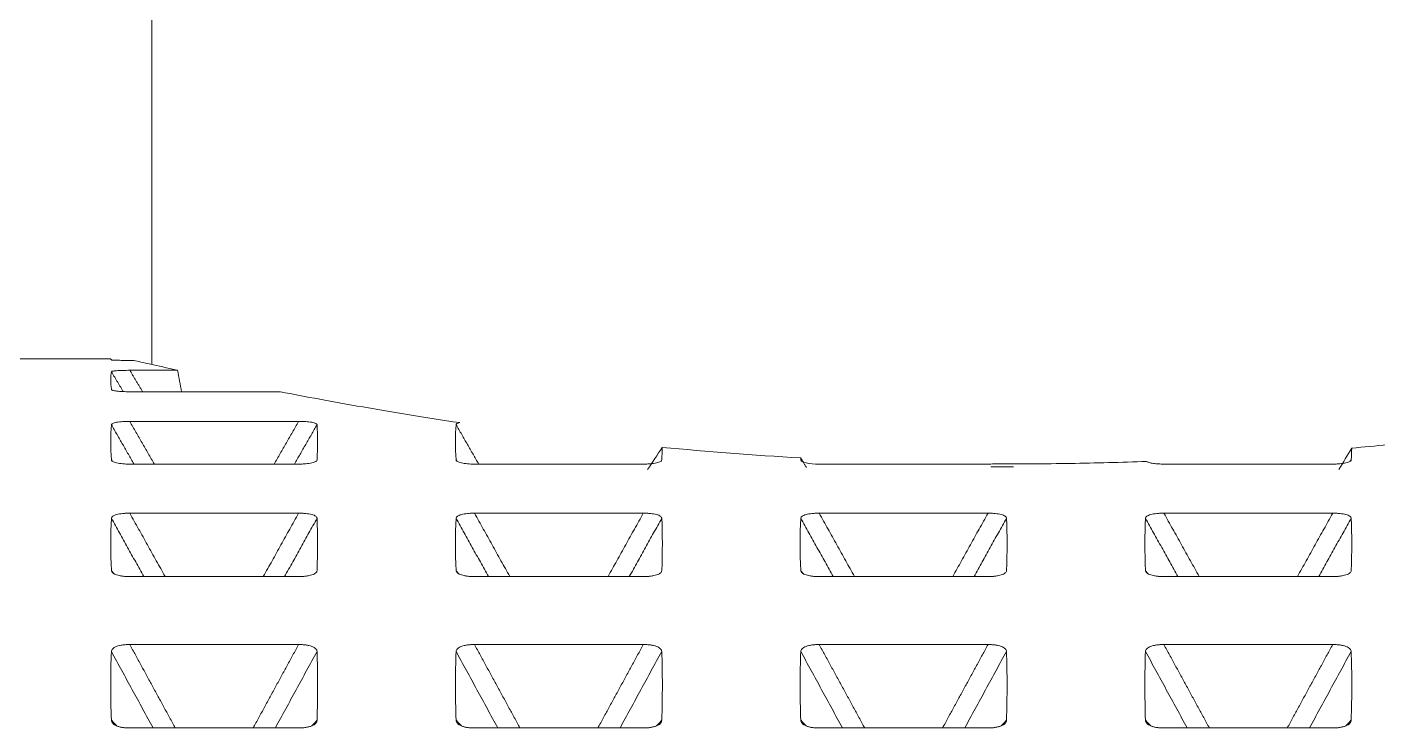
# Model space of a CAD drawing. Extents: x 2752 to 4118, y -1 to 999.
# Drawn here: x 3154.92 to 3161.19, y 541.1 to 544.35 of the extents above; entities that cross this region are included whole.
import ezdxf

# ---------------------------------------------------------------- set-up
doc = ezdxf.new("R2010")
doc.units = 0
doc.header["$LTSCALE"] = 10
doc.header["$MEASUREMENT"] = 0
doc.layers.add('1', color=7, linetype='CONTINUOUS')

msp = doc.modelspace()

# ---------------------------------------------------------------- linework, layer by layer
at = {"layer": '1', "color": 7, "linetype": 'Continuous', "lineweight": 18}
for p, q in [((3155.3108, 542.8122), (3154.6712, 542.8122)), ((3155.3992, 542.8057), (3155.4187, 542.8057)), ((3155.6214, 542.7596), (3155.3992, 542.7596)), ((3155.3992, 542.6601), (3156.0984, 542.6601))]:
    msp.add_line(p, q, dxfattribs=at)
at = {"layer": '1', "color": 7, "linetype": 'Continuous', "lineweight": 13}
for p, q in [((3155.3169, 542.3393), (3155.3136, 542.3437)), ((3156.9169, 542.3393), (3156.9136, 542.3437)), ((3161.0642, 542.3382), (3161.0684, 542.3437))]:
    msp.add_line(p, q, dxfattribs=at)
at = {"layer": '1', "color": 7, "linetype": 'Continuous', "lineweight": 18}
for centre, major_axis, ratio, start_param, end_param in [((3159.491, 545.4659), (0, 8.1881), 0.500728, 1.907645, 1.920554), ((3159.491, 545.7927), (4.0813, 6.6079), 0.059234, 4.19231, 4.210552), ((3146.6802, 525.3121), (11.0667, 17.4683), 0.095222, 6.111533, 6.126512), ((3159.491, 540.6768), (4.0813, 6.6079), 0.059235, 4.996759, 5.012323), ((3149.8802, 525.3122), (11.0667, 17.4682), 0.095222, 6.111532, 6.125512)]:
    msp.add_ellipse(centre, major_axis=major_axis, ratio=ratio, start_param=start_param, end_param=end_param, dxfattribs=at)
for points, degree in [([(3155.5009, 542.7874), (3155.5009, 568.3122)], 1), ([(3155.3108, 542.8122), (3155.3108, 542.8122), (3155.3117, 542.8107), (3155.3136, 542.8077)], 3), ([(3155.6214, 542.7596), (3155.5715, 542.7707), (3155.4879, 542.7896), (3155.4363, 542.8016), (3155.4187, 542.8057)], 3), ([(3155.3136, 542.753), (3155.3099, 542.7315), (3155.3099, 542.7041), (3155.3136, 542.6708)], 3), ([(3155.3692, 542.6607), (3155.3136, 542.753)], 1), ([(3155.3136, 542.5072), (3155.3099, 542.4584), (3155.3099, 542.4039), (3155.3136, 542.3437)], 3), ([(3155.4188, 542.3244), (3155.3136, 542.5072)], 1), ([(3156.1828, 542.5224), (3155.3992, 542.5224)], 1), ([(3156.1632, 542.3244), (3156.2684, 542.5072)], 1), ([(3156.2684, 542.3437), (3156.2722, 542.4039), (3156.2722, 542.4584), (3156.2684, 542.5072)], 3), ([(3156.9136, 542.5072), (3156.9099, 542.4584), (3156.9099, 542.4039), (3156.9136, 542.3437)], 3), ([(3161.7116, 542.4694), (3161.6099, 542.4562), (3161.4014, 542.431), (3161.1827, 542.4086), (3161.0708, 542.3983)], 3), ([(3158.513, 542.3532), (3158.2928, 542.3658), (3158.0788, 542.3824), (3157.871, 542.4021)], 3), ([(3158.5131, 542.3532), (3158.5132, 542.3501), (3158.5134, 542.3469), (3158.5136, 542.3437)], 3), ([(3155.3992, 542.3244), (3156.1828, 542.3244)], 1), ([(3156.9992, 542.3244), (3157.7828, 542.3244)], 1), ([(3158.5992, 542.3244), (3159.3828, 542.3244)], 1), ([(3159.4094, 542.3252), (3159.4007, 542.3247), (3159.3918, 542.3244), (3159.3828, 542.3244)], 3), ([(3160.1189, 542.3367), (3160.0014, 542.3323), (3159.7656, 542.3261), (3159.5284, 542.3247), (3159.4094, 542.3253)], 3), ([(3160.1992, 542.3244), (3160.9828, 542.3244)], 1), ([(3155.3136, 542.0729), (3155.3099, 541.9976), (3155.3099, 541.9165), (3155.3136, 541.83)], 3), ([(3155.4642, 541.8024), (3155.3136, 542.0729)], 1), ([(3156.1828, 542.0966), (3155.3992, 542.0966)], 1), ([(3156.1178, 541.8024), (3156.2684, 542.0729)], 1), ([(3156.2684, 541.83), (3156.2722, 541.9165), (3156.2722, 541.9976), (3156.2684, 542.0729)], 3), ([(3156.9136, 542.0729), (3156.9099, 541.9976), (3156.9099, 541.9165), (3156.9136, 541.83)], 3), ([(3157.0642, 541.8024), (3156.9136, 542.0729)], 1), ([(3157.7828, 542.0966), (3156.9992, 542.0966)], 1), ([(3157.7178, 541.8024), (3157.8684, 542.0729)], 1), ([(3157.8684, 541.83), (3157.8722, 541.9165), (3157.8722, 541.9976), (3157.8684, 542.0729)], 3), ([(3158.5136, 542.0729), (3158.5099, 541.9976), (3158.5099, 541.9165), (3158.5136, 541.83)], 3), ([(3158.6642, 541.8024), (3158.5136, 542.0729)], 1), ([(3159.3828, 542.0966), (3158.5992, 542.0966)], 1), ([(3159.3178, 541.8024), (3159.4684, 542.0729)], 1), ([(3159.4684, 541.83), (3159.4722, 541.9165), (3159.4722, 541.9976), (3159.4684, 542.0729)], 3), ([(3160.1136, 542.0729), (3160.1099, 541.9976), (3160.1099, 541.9165), (3160.1136, 541.83)], 3), ([(3160.2642, 541.8024), (3160.1136, 542.0729)], 1), ([(3160.9828, 542.0966), (3160.1992, 542.0966)], 1), ([(3160.9178, 541.8024), (3161.0684, 542.0729)], 1), ([(3161.0684, 541.83), (3161.0722, 541.9165), (3161.0722, 541.9976), (3161.0684, 542.0729)], 3), ([(3155.3992, 541.8024), (3156.1828, 541.8024)], 1), ([(3156.9992, 541.8024), (3157.7828, 541.8024)], 1), ([(3158.5992, 541.8024), (3159.3828, 541.8024)], 1), ([(3160.1992, 541.8024), (3160.9828, 541.8024)], 1), ([(3156.1828, 541.4869), (3155.3992, 541.4869)], 1), ([(3157.7828, 541.4869), (3156.9992, 541.4869)], 1), ([(3159.3828, 541.4869), (3158.5992, 541.4869)], 1), ([(3160.9828, 541.4869), (3160.1992, 541.4869)], 1), ([(3155.3136, 541.4551), (3155.3099, 541.3539), (3155.3099, 541.2472), (3155.3136, 541.1353)], 3), ([(3156.2684, 541.1353), (3156.2722, 541.2472), (3156.2722, 541.3539), (3156.2684, 541.4551)], 3), ([(3156.9136, 541.4551), (3156.9099, 541.3539), (3156.9099, 541.2472), (3156.9136, 541.1353)], 3), ([(3157.8684, 541.1353), (3157.8722, 541.2472), (3157.8722, 541.3539), (3157.8684, 541.4551)], 3), ([(3158.5136, 541.4551), (3158.5099, 541.3539), (3158.5099, 541.2472), (3158.5136, 541.1353)], 3), ([(3159.4684, 541.1353), (3159.4722, 541.2472), (3159.4722, 541.3539), (3159.4684, 541.4551)], 3), ([(3160.1136, 541.4551), (3160.1099, 541.3539), (3160.1099, 541.2472), (3160.1136, 541.1353)], 3), ([(3161.0684, 541.1353), (3161.0722, 541.2472), (3161.0722, 541.3539), (3161.0684, 541.4551)], 3), ([(3155.3992, 541.0997), (3156.1828, 541.0997)], 1), ([(3156.2435, 541.1099), (3156.2684, 541.1353)], 1), ([(3156.9992, 541.0997), (3157.7828, 541.0997)], 1), ([(3157.8435, 541.1099), (3157.8684, 541.1353)], 1), ([(3158.5992, 541.0997), (3159.3828, 541.0997)], 1), ([(3159.4435, 541.1099), (3159.4684, 541.1353)], 1), ([(3160.1992, 541.0997), (3160.9828, 541.0997)], 1), ([(3161.0435, 541.1099), (3161.0684, 541.1353)], 1)]:
    msp.add_open_spline(points, degree=degree, dxfattribs=at)
for points, knots in [([(3155.3992, 542.8057), (3155.3936, 542.8057), (3155.3881, 542.8057), (3155.3771, 542.8057), (3155.3717, 542.8058), (3155.3612, 542.8059), (3155.3562, 542.8059), (3155.3467, 542.8061), (3155.3422, 542.8062), (3155.3342, 542.8064), (3155.3307, 542.8065), (3155.3245, 542.8067), (3155.3219, 542.8069), (3155.3178, 542.8071), (3155.3163, 542.8072), (3155.3142, 542.8075), (3155.3137, 542.8076), (3155.3136, 542.8077)], [0, 0, 0, 0, 0.125, 0.125, 0.25, 0.25, 0.375, 0.375, 0.5, 0.5, 0.625, 0.625, 0.75, 0.75, 0.875, 0.875, 1, 1, 1, 1]), ([(3155.3136, 542.753), (3155.3137, 542.7535), (3155.3142, 542.7539), (3155.3163, 542.7548), (3155.3178, 542.7552), (3155.3218, 542.7561), (3155.3244, 542.7565), (3155.3305, 542.7572), (3155.3341, 542.7575), (3155.3421, 542.7581), (3155.3465, 542.7584), (3155.356, 542.7589), (3155.3611, 542.759), (3155.3715, 542.7593), (3155.377, 542.7594), (3155.388, 542.7596), (3155.3936, 542.7596), (3155.3992, 542.7596)], [0, 0, 0, 0, 0.125, 0.125, 0.25, 0.25, 0.375, 0.375, 0.5, 0.5, 0.625, 0.625, 0.75, 0.75, 0.875, 0.875, 1, 1, 1, 1]), ([(3155.3992, 542.6601), (3155.3936, 542.6601), (3155.3881, 542.6601), (3155.3771, 542.6604), (3155.3717, 542.6606), (3155.3612, 542.661), (3155.3562, 542.6614), (3155.3467, 542.6621), (3155.3422, 542.6626), (3155.3342, 542.6636), (3155.3307, 542.6641), (3155.3245, 542.6653), (3155.3219, 542.666), (3155.3178, 542.6673), (3155.3163, 542.668), (3155.3142, 542.6694), (3155.3137, 542.6701), (3155.3136, 542.6708)], [0, 0, 0, 0, 0.125, 0.125, 0.25, 0.25, 0.375, 0.375, 0.5, 0.5, 0.625, 0.625, 0.75, 0.75, 0.875, 0.875, 1, 1, 1, 1]), ([(3156.9305, 542.5167), (3156.7692, 542.5407), (3156.6194, 542.5652), (3156.342, 542.6135), (3156.2144, 542.6374), (3156.0983, 542.6601)], [0, 0, 0, 0, 0.5, 0.5, 1, 1, 1, 1]), ([(3155.3136, 542.5072), (3155.3137, 542.5082), (3155.3142, 542.5092), (3155.3163, 542.5112), (3155.3178, 542.5122), (3155.3218, 542.5141), (3155.3244, 542.515), (3155.3305, 542.5167), (3155.3341, 542.5175), (3155.3421, 542.5189), (3155.3465, 542.5196), (3155.356, 542.5206), (3155.3611, 542.5211), (3155.3716, 542.5217), (3155.377, 542.522), (3155.388, 542.5223), (3155.3936, 542.5224), (3155.3992, 542.5224)], [0, 0, 0, 0, 0.125, 0.125, 0.25, 0.25, 0.375, 0.375, 0.5, 0.5, 0.625, 0.625, 0.75, 0.75, 0.875, 0.875, 1, 1, 1, 1]), ([(3156.1828, 542.5224), (3156.1884, 542.5224), (3156.194, 542.5223), (3156.2049, 542.522), (3156.2103, 542.5217), (3156.2209, 542.5211), (3156.2259, 542.5206), (3156.2353, 542.5196), (3156.2398, 542.519), (3156.2478, 542.5176), (3156.2514, 542.5168), (3156.2575, 542.5151), (3156.2601, 542.5142), (3156.2642, 542.5123), (3156.2657, 542.5113), (3156.2678, 542.5092), (3156.2683, 542.5082), (3156.2684, 542.5072)], [0, 0, 0, 0, 0.125, 0.125, 0.25, 0.25, 0.375, 0.375, 0.5, 0.5, 0.625, 0.625, 0.75, 0.75, 0.875, 0.875, 1, 1, 1, 1]), ([(3156.9136, 542.5072), (3156.9138, 542.5089), (3156.9151, 542.5106), (3156.9207, 542.5138), (3156.9248, 542.5153), (3156.9305, 542.5167)], [0, 0, 0, 0, 0.5, 0.5, 1, 1, 1, 1]), ([(3158.5397, 542.3092), (3158.5375, 542.3129), (3158.5352, 542.3166), (3158.5307, 542.324), (3158.5285, 542.3277), (3158.5218, 542.3387), (3158.5174, 542.346), (3158.513, 542.3532)], [0, 0, 0, 0, 0.252024, 0.252024, 0.504047, 0.504047, 1, 1, 1, 1]), ([(3155.3992, 542.3244), (3155.3936, 542.3244), (3155.3881, 542.3245), (3155.3771, 542.3249), (3155.3717, 542.3253), (3155.3612, 542.3261), (3155.3562, 542.3267), (3155.3467, 542.328), (3155.3422, 542.3288), (3155.3342, 542.3306), (3155.3307, 542.3316), (3155.3245, 542.3338), (3155.3219, 542.3349), (3155.3178, 542.3373), (3155.3163, 542.3386), (3155.3142, 542.3411), (3155.3137, 542.3424), (3155.3136, 542.3437)], [0, 0, 0, 0, 0.125, 0.125, 0.25, 0.25, 0.375, 0.375, 0.5, 0.5, 0.625, 0.625, 0.75, 0.75, 0.875, 0.875, 1, 1, 1, 1]), ([(3156.2684, 542.3437), (3156.2683, 542.3424), (3156.2678, 542.3411), (3156.2658, 542.3386), (3156.2643, 542.3374), (3156.2602, 542.335), (3156.2577, 542.3338), (3156.2516, 542.3317), (3156.2479, 542.3307), (3156.2399, 542.3289), (3156.2355, 542.3281), (3156.226, 542.3267), (3156.2209, 542.3261), (3156.2105, 542.3253), (3156.205, 542.3249), (3156.194, 542.3245), (3156.1884, 542.3244), (3156.1828, 542.3244)], [0, 0, 0, 0, 0.125, 0.125, 0.25, 0.25, 0.375, 0.375, 0.5, 0.5, 0.625, 0.625, 0.75, 0.75, 0.875, 0.875, 1, 1, 1, 1]), ([(3156.9992, 542.3244), (3156.9936, 542.3244), (3156.9881, 542.3245), (3156.9771, 542.3249), (3156.9717, 542.3253), (3156.9612, 542.3261), (3156.9562, 542.3267), (3156.9467, 542.328), (3156.9422, 542.3288), (3156.9342, 542.3306), (3156.9307, 542.3316), (3156.9245, 542.3338), (3156.9219, 542.3349), (3156.9178, 542.3373), (3156.9163, 542.3386), (3156.9142, 542.3411), (3156.9137, 542.3424), (3156.9136, 542.3437)], [0, 0, 0, 0, 0.125, 0.125, 0.25, 0.25, 0.375, 0.375, 0.5, 0.5, 0.625, 0.625, 0.75, 0.75, 0.875, 0.875, 1, 1, 1, 1]), ([(3157.8684, 542.3437), (3157.8683, 542.3424), (3157.8678, 542.3411), (3157.8658, 542.3386), (3157.8643, 542.3374), (3157.8602, 542.335), (3157.8577, 542.3338), (3157.8516, 542.3317), (3157.8479, 542.3307), (3157.8399, 542.3289), (3157.8355, 542.3281), (3157.826, 542.3267), (3157.8209, 542.3261), (3157.8105, 542.3253), (3157.805, 542.3249), (3157.794, 542.3245), (3157.7884, 542.3244), (3157.7828, 542.3244)], [0, 0, 0, 0, 0.125, 0.125, 0.25, 0.25, 0.375, 0.375, 0.5, 0.5, 0.625, 0.625, 0.75, 0.75, 0.875, 0.875, 1, 1, 1, 1]), ([(3158.5992, 542.3244), (3158.5768, 542.3244), (3158.5547, 542.326), (3158.5216, 542.3334), (3158.514, 542.3385), (3158.5136, 542.3437)], [0, 0, 0, 0, 0.498419, 0.498419, 1, 1, 1, 1]), ([(3160.1992, 542.3244), (3160.1906, 542.3244), (3160.1821, 542.3247), (3160.1697, 542.3254), (3160.1655, 542.3258), (3160.1577, 542.3265), (3160.1539, 542.327), (3160.1467, 542.3281), (3160.1433, 542.3287), (3160.1369, 542.33), (3160.1339, 542.3307), (3160.126, 542.3331), (3160.1218, 542.3348), (3160.1189, 542.3367)], [0, 0, 0, 0, 0.25, 0.25, 0.375, 0.375, 0.5, 0.5, 0.625, 0.625, 0.75, 0.75, 1, 1, 1, 1]), ([(3161.0684, 542.3437), (3161.0683, 542.3424), (3161.0678, 542.3411), (3161.0658, 542.3386), (3161.0643, 542.3374), (3161.0602, 542.335), (3161.0577, 542.3338), (3161.0516, 542.3317), (3161.0479, 542.3307), (3161.0399, 542.3289), (3161.0355, 542.3281), (3161.026, 542.3267), (3161.0209, 542.3261), (3161.0105, 542.3253), (3161.005, 542.3249), (3160.994, 542.3245), (3160.9884, 542.3244), (3160.9828, 542.3244)], [0, 0, 0, 0, 0.125, 0.125, 0.25, 0.25, 0.375, 0.375, 0.5, 0.5, 0.625, 0.625, 0.75, 0.75, 0.875, 0.875, 1, 1, 1, 1]), ([(3155.3136, 542.0729), (3155.3137, 542.0745), (3155.3142, 542.0761), (3155.3163, 542.0793), (3155.3178, 542.0808), (3155.3218, 542.0838), (3155.3244, 542.0852), (3155.3305, 542.0878), (3155.3341, 542.089), (3155.3421, 542.0912), (3155.3465, 542.0922), (3155.356, 542.0938), (3155.3611, 542.0945), (3155.3716, 542.0956), (3155.377, 542.096), (3155.388, 542.0965), (3155.3936, 542.0966), (3155.3992, 542.0966)], [0, 0, 0, 0, 0.125, 0.125, 0.25, 0.25, 0.375, 0.375, 0.5, 0.5, 0.625, 0.625, 0.75, 0.75, 0.875, 0.875, 1, 1, 1, 1]), ([(3156.1828, 542.0966), (3156.1884, 542.0966), (3156.194, 542.0965), (3156.2049, 542.096), (3156.2103, 542.0956), (3156.2209, 542.0945), (3156.2259, 542.0939), (3156.2353, 542.0922), (3156.2398, 542.0913), (3156.2478, 542.0891), (3156.2514, 542.0879), (3156.2575, 542.0852), (3156.2601, 542.0838), (3156.2642, 542.0808), (3156.2657, 542.0793), (3156.2678, 542.0761), (3156.2683, 542.0745), (3156.2684, 542.0729)], [0, 0, 0, 0, 0.125, 0.125, 0.25, 0.25, 0.375, 0.375, 0.5, 0.5, 0.625, 0.625, 0.75, 0.75, 0.875, 0.875, 1, 1, 1, 1]), ([(3156.9136, 542.0729), (3156.9137, 542.0745), (3156.9142, 542.0761), (3156.9163, 542.0793), (3156.9178, 542.0808), (3156.9218, 542.0838), (3156.9244, 542.0852), (3156.9305, 542.0878), (3156.9341, 542.089), (3156.9421, 542.0912), (3156.9465, 542.0922), (3156.956, 542.0938), (3156.9611, 542.0945), (3156.9716, 542.0956), (3156.977, 542.096), (3156.988, 542.0965), (3156.9936, 542.0966), (3156.9992, 542.0966)], [0, 0, 0, 0, 0.125, 0.125, 0.25, 0.25, 0.375, 0.375, 0.5, 0.5, 0.625, 0.625, 0.75, 0.75, 0.875, 0.875, 1, 1, 1, 1]), ([(3157.7828, 542.0966), (3157.7884, 542.0966), (3157.794, 542.0965), (3157.8049, 542.096), (3157.8103, 542.0956), (3157.8209, 542.0945), (3157.8259, 542.0939), (3157.8353, 542.0922), (3157.8398, 542.0913), (3157.8478, 542.0891), (3157.8514, 542.0879), (3157.8575, 542.0852), (3157.8601, 542.0838), (3157.8642, 542.0808), (3157.8657, 542.0793), (3157.8678, 542.0761), (3157.8683, 542.0745), (3157.8684, 542.0729)], [0, 0, 0, 0, 0.125, 0.125, 0.25, 0.25, 0.375, 0.375, 0.5, 0.5, 0.625, 0.625, 0.75, 0.75, 0.875, 0.875, 1, 1, 1, 1]), ([(3158.5136, 542.0729), (3158.5137, 542.0745), (3158.5142, 542.0761), (3158.5163, 542.0793), (3158.5178, 542.0808), (3158.5218, 542.0838), (3158.5244, 542.0852), (3158.5305, 542.0878), (3158.5341, 542.089), (3158.5421, 542.0912), (3158.5465, 542.0922), (3158.556, 542.0938), (3158.5611, 542.0945), (3158.5716, 542.0956), (3158.577, 542.096), (3158.588, 542.0965), (3158.5936, 542.0966), (3158.5992, 542.0966)], [0, 0, 0, 0, 0.125, 0.125, 0.25, 0.25, 0.375, 0.375, 0.5, 0.5, 0.625, 0.625, 0.75, 0.75, 0.875, 0.875, 1, 1, 1, 1]), ([(3159.3828, 542.0966), (3159.3884, 542.0966), (3159.394, 542.0965), (3159.4049, 542.096), (3159.4103, 542.0956), (3159.4209, 542.0945), (3159.4259, 542.0939), (3159.4353, 542.0922), (3159.4398, 542.0913), (3159.4478, 542.0891), (3159.4514, 542.0879), (3159.4575, 542.0852), (3159.4601, 542.0838), (3159.4642, 542.0808), (3159.4657, 542.0793), (3159.4678, 542.0761), (3159.4683, 542.0745), (3159.4684, 542.0729)], [0, 0, 0, 0, 0.125, 0.125, 0.25, 0.25, 0.375, 0.375, 0.5, 0.5, 0.625, 0.625, 0.75, 0.75, 0.875, 0.875, 1, 1, 1, 1]), ([(3160.1136, 542.0729), (3160.1137, 542.0745), (3160.1142, 542.0761), (3160.1163, 542.0793), (3160.1178, 542.0808), (3160.1218, 542.0838), (3160.1244, 542.0852), (3160.1305, 542.0878), (3160.1341, 542.089), (3160.1421, 542.0912), (3160.1465, 542.0922), (3160.156, 542.0938), (3160.1611, 542.0945), (3160.1716, 542.0956), (3160.177, 542.096), (3160.188, 542.0965), (3160.1936, 542.0966), (3160.1992, 542.0966)], [0, 0, 0, 0, 0.125, 0.125, 0.25, 0.25, 0.375, 0.375, 0.5, 0.5, 0.625, 0.625, 0.75, 0.75, 0.875, 0.875, 1, 1, 1, 1]), ([(3160.9828, 542.0966), (3160.9884, 542.0966), (3160.994, 542.0965), (3161.0049, 542.096), (3161.0103, 542.0956), (3161.0209, 542.0945), (3161.0259, 542.0939), (3161.0353, 542.0922), (3161.0398, 542.0913), (3161.0478, 542.0891), (3161.0514, 542.0879), (3161.0575, 542.0852), (3161.0601, 542.0838), (3161.0642, 542.0808), (3161.0657, 542.0793), (3161.0678, 542.0761), (3161.0683, 542.0745), (3161.0684, 542.0729)], [0, 0, 0, 0, 0.125, 0.125, 0.25, 0.25, 0.375, 0.375, 0.5, 0.5, 0.625, 0.625, 0.75, 0.75, 0.875, 0.875, 1, 1, 1, 1]), ([(3155.3992, 541.8024), (3155.3936, 541.8024), (3155.3881, 541.8025), (3155.3771, 541.8031), (3155.3717, 541.8036), (3155.3612, 541.8048), (3155.3562, 541.8056), (3155.3467, 541.8075), (3155.3422, 541.8087), (3155.3342, 541.8112), (3155.3307, 541.8127), (3155.3245, 541.8157), (3155.3219, 541.8174), (3155.3178, 541.8208), (3155.3163, 541.8226), (3155.3142, 541.8263), (3155.3137, 541.8281), (3155.3136, 541.83)], [0, 0, 0, 0, 0.125, 0.125, 0.25, 0.25, 0.375, 0.375, 0.5, 0.5, 0.625, 0.625, 0.75, 0.75, 0.875, 0.875, 1, 1, 1, 1]), ([(3156.2684, 541.83), (3156.2683, 541.8281), (3156.2678, 541.8263), (3156.2658, 541.8227), (3156.2643, 541.8209), (3156.2602, 541.8174), (3156.2577, 541.8158), (3156.2516, 541.8127), (3156.2479, 541.8113), (3156.2399, 541.8087), (3156.2355, 541.8076), (3156.226, 541.8056), (3156.2209, 541.8048), (3156.2105, 541.8036), (3156.205, 541.8031), (3156.194, 541.8025), (3156.1884, 541.8024), (3156.1828, 541.8024)], [0, 0, 0, 0, 0.125, 0.125, 0.25, 0.25, 0.375, 0.375, 0.5, 0.5, 0.625, 0.625, 0.75, 0.75, 0.875, 0.875, 1, 1, 1, 1]), ([(3156.9992, 541.8024), (3156.9936, 541.8024), (3156.9881, 541.8025), (3156.9771, 541.8031), (3156.9717, 541.8036), (3156.9612, 541.8048), (3156.9562, 541.8056), (3156.9467, 541.8075), (3156.9422, 541.8087), (3156.9342, 541.8112), (3156.9307, 541.8127), (3156.9245, 541.8157), (3156.9219, 541.8174), (3156.9178, 541.8208), (3156.9163, 541.8226), (3156.9142, 541.8263), (3156.9137, 541.8281), (3156.9136, 541.83)], [0, 0, 0, 0, 0.125, 0.125, 0.25, 0.25, 0.375, 0.375, 0.5, 0.5, 0.625, 0.625, 0.75, 0.75, 0.875, 0.875, 1, 1, 1, 1]), ([(3157.8684, 541.83), (3157.8683, 541.8281), (3157.8678, 541.8263), (3157.8658, 541.8227), (3157.8643, 541.8209), (3157.8602, 541.8174), (3157.8577, 541.8158), (3157.8516, 541.8127), (3157.8479, 541.8113), (3157.8399, 541.8087), (3157.8355, 541.8076), (3157.826, 541.8056), (3157.8209, 541.8048), (3157.8105, 541.8036), (3157.805, 541.8031), (3157.794, 541.8025), (3157.7884, 541.8024), (3157.7828, 541.8024)], [0, 0, 0, 0, 0.125, 0.125, 0.25, 0.25, 0.375, 0.375, 0.5, 0.5, 0.625, 0.625, 0.75, 0.75, 0.875, 0.875, 1, 1, 1, 1]), ([(3158.5992, 541.8024), (3158.5936, 541.8024), (3158.5881, 541.8025), (3158.5771, 541.8031), (3158.5717, 541.8036), (3158.5612, 541.8048), (3158.5562, 541.8056), (3158.5467, 541.8075), (3158.5422, 541.8087), (3158.5342, 541.8112), (3158.5307, 541.8127), (3158.5245, 541.8157), (3158.5219, 541.8174), (3158.5178, 541.8208), (3158.5163, 541.8226), (3158.5142, 541.8263), (3158.5137, 541.8281), (3158.5136, 541.83)], [0, 0, 0, 0, 0.125, 0.125, 0.25, 0.25, 0.375, 0.375, 0.5, 0.5, 0.625, 0.625, 0.75, 0.75, 0.875, 0.875, 1, 1, 1, 1]), ([(3159.4684, 541.83), (3159.4683, 541.8281), (3159.4678, 541.8263), (3159.4658, 541.8227), (3159.4643, 541.8209), (3159.4602, 541.8174), (3159.4577, 541.8158), (3159.4516, 541.8127), (3159.4479, 541.8113), (3159.4399, 541.8087), (3159.4355, 541.8076), (3159.426, 541.8056), (3159.4209, 541.8048), (3159.4105, 541.8036), (3159.405, 541.8031), (3159.394, 541.8025), (3159.3884, 541.8024), (3159.3828, 541.8024)], [0, 0, 0, 0, 0.125, 0.125, 0.25, 0.25, 0.375, 0.375, 0.5, 0.5, 0.625, 0.625, 0.75, 0.75, 0.875, 0.875, 1, 1, 1, 1]), ([(3160.1992, 541.8024), (3160.1936, 541.8024), (3160.1881, 541.8025), (3160.1771, 541.8031), (3160.1717, 541.8036), (3160.1612, 541.8048), (3160.1562, 541.8056), (3160.1467, 541.8075), (3160.1422, 541.8087), (3160.1342, 541.8112), (3160.1307, 541.8127), (3160.1245, 541.8157), (3160.1219, 541.8174), (3160.1178, 541.8208), (3160.1163, 541.8226), (3160.1142, 541.8263), (3160.1137, 541.8281), (3160.1136, 541.83)], [0, 0, 0, 0, 0.125, 0.125, 0.25, 0.25, 0.375, 0.375, 0.5, 0.5, 0.625, 0.625, 0.75, 0.75, 0.875, 0.875, 1, 1, 1, 1]), ([(3161.0684, 541.83), (3161.0683, 541.8281), (3161.0678, 541.8263), (3161.0658, 541.8227), (3161.0643, 541.8209), (3161.0602, 541.8174), (3161.0577, 541.8158), (3161.0516, 541.8127), (3161.0479, 541.8113), (3161.0399, 541.8087), (3161.0355, 541.8076), (3161.026, 541.8056), (3161.0209, 541.8048), (3161.0105, 541.8036), (3161.005, 541.8031), (3160.994, 541.8025), (3160.9884, 541.8024), (3160.9828, 541.8024)], [0, 0, 0, 0, 0.125, 0.125, 0.25, 0.25, 0.375, 0.375, 0.5, 0.5, 0.625, 0.625, 0.75, 0.75, 0.875, 0.875, 1, 1, 1, 1]), ([(3155.3136, 541.4551), (3155.3137, 541.4572), (3155.3142, 541.4594), (3155.3163, 541.4636), (3155.3178, 541.4657), (3155.3218, 541.4696), (3155.3244, 541.4715), (3155.3305, 541.4751), (3155.3341, 541.4767), (3155.3421, 541.4797), (3155.3465, 541.481), (3155.356, 541.4832), (3155.3611, 541.4841), (3155.3716, 541.4855), (3155.377, 541.4861), (3155.388, 541.4868), (3155.3936, 541.4869), (3155.3992, 541.4869)], [0, 0, 0, 0, 0.125, 0.125, 0.25, 0.25, 0.375, 0.375, 0.5, 0.5, 0.625, 0.625, 0.75, 0.75, 0.875, 0.875, 1, 1, 1, 1]), ([(3156.1828, 541.4869), (3156.1884, 541.4869), (3156.194, 541.4868), (3156.2049, 541.4861), (3156.2103, 541.4856), (3156.2209, 541.4841), (3156.2259, 541.4832), (3156.2353, 541.481), (3156.2398, 541.4797), (3156.2478, 541.4768), (3156.2514, 541.4752), (3156.2575, 541.4716), (3156.2601, 541.4697), (3156.2642, 541.4657), (3156.2657, 541.4636), (3156.2678, 541.4594), (3156.2683, 541.4572), (3156.2684, 541.4551)], [0, 0, 0, 0, 0.125, 0.125, 0.25, 0.25, 0.375, 0.375, 0.5, 0.5, 0.625, 0.625, 0.75, 0.75, 0.875, 0.875, 1, 1, 1, 1]), ([(3156.9136, 541.4551), (3156.9137, 541.4572), (3156.9142, 541.4594), (3156.9163, 541.4636), (3156.9178, 541.4657), (3156.9218, 541.4696), (3156.9244, 541.4715), (3156.9305, 541.4751), (3156.9341, 541.4767), (3156.9421, 541.4797), (3156.9465, 541.481), (3156.956, 541.4832), (3156.9611, 541.4841), (3156.9716, 541.4855), (3156.977, 541.4861), (3156.988, 541.4868), (3156.9936, 541.4869), (3156.9992, 541.4869)], [0, 0, 0, 0, 0.125, 0.125, 0.25, 0.25, 0.375, 0.375, 0.5, 0.5, 0.625, 0.625, 0.75, 0.75, 0.875, 0.875, 1, 1, 1, 1]), ([(3157.7828, 541.4869), (3157.7884, 541.4869), (3157.794, 541.4868), (3157.8049, 541.4861), (3157.8103, 541.4856), (3157.8209, 541.4841), (3157.8259, 541.4832), (3157.8353, 541.481), (3157.8398, 541.4797), (3157.8478, 541.4768), (3157.8514, 541.4752), (3157.8575, 541.4716), (3157.8601, 541.4697), (3157.8642, 541.4657), (3157.8657, 541.4636), (3157.8678, 541.4594), (3157.8683, 541.4572), (3157.8684, 541.4551)], [0, 0, 0, 0, 0.125, 0.125, 0.25, 0.25, 0.375, 0.375, 0.5, 0.5, 0.625, 0.625, 0.75, 0.75, 0.875, 0.875, 1, 1, 1, 1]), ([(3158.5136, 541.4551), (3158.5137, 541.4572), (3158.5142, 541.4594), (3158.5163, 541.4636), (3158.5178, 541.4657), (3158.5218, 541.4696), (3158.5244, 541.4715), (3158.5305, 541.4751), (3158.5341, 541.4767), (3158.5421, 541.4797), (3158.5465, 541.481), (3158.556, 541.4832), (3158.5611, 541.4841), (3158.5716, 541.4855), (3158.577, 541.4861), (3158.588, 541.4868), (3158.5936, 541.4869), (3158.5992, 541.4869)], [0, 0, 0, 0, 0.125, 0.125, 0.25, 0.25, 0.375, 0.375, 0.5, 0.5, 0.625, 0.625, 0.75, 0.75, 0.875, 0.875, 1, 1, 1, 1]), ([(3159.3828, 541.4869), (3159.3884, 541.4869), (3159.394, 541.4868), (3159.4049, 541.4861), (3159.4103, 541.4856), (3159.4209, 541.4841), (3159.4259, 541.4832), (3159.4353, 541.481), (3159.4398, 541.4797), (3159.4478, 541.4768), (3159.4514, 541.4752), (3159.4575, 541.4716), (3159.4601, 541.4697), (3159.4642, 541.4657), (3159.4657, 541.4636), (3159.4678, 541.4594), (3159.4683, 541.4572), (3159.4684, 541.4551)], [0, 0, 0, 0, 0.125, 0.125, 0.25, 0.25, 0.375, 0.375, 0.5, 0.5, 0.625, 0.625, 0.75, 0.75, 0.875, 0.875, 1, 1, 1, 1]), ([(3160.1136, 541.4551), (3160.1137, 541.4572), (3160.1142, 541.4594), (3160.1163, 541.4636), (3160.1178, 541.4657), (3160.1218, 541.4696), (3160.1244, 541.4715), (3160.1305, 541.4751), (3160.1341, 541.4767), (3160.1421, 541.4797), (3160.1465, 541.481), (3160.156, 541.4832), (3160.1611, 541.4841), (3160.1716, 541.4855), (3160.177, 541.4861), (3160.188, 541.4868), (3160.1936, 541.4869), (3160.1992, 541.4869)], [0, 0, 0, 0, 0.125, 0.125, 0.25, 0.25, 0.375, 0.375, 0.5, 0.5, 0.625, 0.625, 0.75, 0.75, 0.875, 0.875, 1, 1, 1, 1]), ([(3160.9828, 541.4869), (3160.9884, 541.4869), (3160.994, 541.4868), (3161.0049, 541.4861), (3161.0103, 541.4856), (3161.0209, 541.4841), (3161.0259, 541.4832), (3161.0353, 541.481), (3161.0398, 541.4797), (3161.0478, 541.4768), (3161.0514, 541.4752), (3161.0575, 541.4716), (3161.0601, 541.4697), (3161.0642, 541.4657), (3161.0657, 541.4636), (3161.0678, 541.4594), (3161.0683, 541.4572), (3161.0684, 541.4551)], [0, 0, 0, 0, 0.125, 0.125, 0.25, 0.25, 0.375, 0.375, 0.5, 0.5, 0.625, 0.625, 0.75, 0.75, 0.875, 0.875, 1, 1, 1, 1]), ([(3155.3992, 541.0997), (3155.3936, 541.0997), (3155.3881, 541.0998), (3155.3771, 541.1006), (3155.3717, 541.1012), (3155.3612, 541.1028), (3155.3562, 541.1038), (3155.3467, 541.1063), (3155.3422, 541.1078), (3155.3342, 541.1111), (3155.3307, 541.1129), (3155.3245, 541.1169), (3155.3219, 541.119), (3155.3178, 541.1235), (3155.3163, 541.1258), (3155.3142, 541.1305), (3155.3137, 541.1329), (3155.3136, 541.1353)], [0, 0, 0, 0, 0.125, 0.125, 0.25, 0.25, 0.375, 0.375, 0.5, 0.5, 0.625, 0.625, 0.75, 0.75, 0.875, 0.875, 1, 1, 1, 1]), ([(3156.2684, 541.1353), (3156.2683, 541.1329), (3156.2678, 541.1305), (3156.2658, 541.1258), (3156.2643, 541.1235), (3156.2602, 541.1191), (3156.2577, 541.117), (3156.2516, 541.113), (3156.2479, 541.1111), (3156.2399, 541.1078), (3156.2355, 541.1064), (3156.226, 541.1039), (3156.2209, 541.1028), (3156.2105, 541.1012), (3156.205, 541.1006), (3156.194, 541.0998), (3156.1884, 541.0997), (3156.1828, 541.0997)], [0, 0, 0, 0, 0.125, 0.125, 0.25, 0.25, 0.375, 0.375, 0.5, 0.5, 0.625, 0.625, 0.75, 0.75, 0.875, 0.875, 1, 1, 1, 1]), ([(3156.9992, 541.0997), (3156.9936, 541.0997), (3156.9881, 541.0998), (3156.9771, 541.1006), (3156.9717, 541.1012), (3156.9612, 541.1028), (3156.9562, 541.1038), (3156.9467, 541.1063), (3156.9422, 541.1078), (3156.9342, 541.1111), (3156.9307, 541.1129), (3156.9245, 541.1169), (3156.9219, 541.119), (3156.9178, 541.1235), (3156.9163, 541.1258), (3156.9142, 541.1305), (3156.9137, 541.1329), (3156.9136, 541.1353)], [0, 0, 0, 0, 0.125, 0.125, 0.25, 0.25, 0.375, 0.375, 0.5, 0.5, 0.625, 0.625, 0.75, 0.75, 0.875, 0.875, 1, 1, 1, 1]), ([(3157.8684, 541.1353), (3157.8683, 541.1329), (3157.8678, 541.1305), (3157.8658, 541.1258), (3157.8643, 541.1235), (3157.8602, 541.1191), (3157.8577, 541.117), (3157.8516, 541.113), (3157.8479, 541.1111), (3157.8399, 541.1078), (3157.8355, 541.1064), (3157.826, 541.1039), (3157.8209, 541.1028), (3157.8105, 541.1012), (3157.805, 541.1006), (3157.794, 541.0998), (3157.7884, 541.0997), (3157.7828, 541.0997)], [0, 0, 0, 0, 0.125, 0.125, 0.25, 0.25, 0.375, 0.375, 0.5, 0.5, 0.625, 0.625, 0.75, 0.75, 0.875, 0.875, 1, 1, 1, 1]), ([(3158.5992, 541.0997), (3158.5936, 541.0997), (3158.5881, 541.0998), (3158.5771, 541.1006), (3158.5717, 541.1012), (3158.5612, 541.1028), (3158.5562, 541.1038), (3158.5467, 541.1063), (3158.5422, 541.1078), (3158.5342, 541.1111), (3158.5307, 541.1129), (3158.5245, 541.1169), (3158.5219, 541.119), (3158.5178, 541.1235), (3158.5163, 541.1258), (3158.5142, 541.1305), (3158.5137, 541.1329), (3158.5136, 541.1353)], [0, 0, 0, 0, 0.125, 0.125, 0.25, 0.25, 0.375, 0.375, 0.5, 0.5, 0.625, 0.625, 0.75, 0.75, 0.875, 0.875, 1, 1, 1, 1]), ([(3159.4684, 541.1353), (3159.4683, 541.1329), (3159.4678, 541.1305), (3159.4658, 541.1258), (3159.4643, 541.1235), (3159.4602, 541.1191), (3159.4577, 541.117), (3159.4516, 541.113), (3159.4479, 541.1111), (3159.4399, 541.1078), (3159.4355, 541.1064), (3159.426, 541.1039), (3159.4209, 541.1028), (3159.4105, 541.1012), (3159.405, 541.1006), (3159.394, 541.0998), (3159.3884, 541.0997), (3159.3828, 541.0997)], [0, 0, 0, 0, 0.125, 0.125, 0.25, 0.25, 0.375, 0.375, 0.5, 0.5, 0.625, 0.625, 0.75, 0.75, 0.875, 0.875, 1, 1, 1, 1]), ([(3160.1992, 541.0997), (3160.1936, 541.0997), (3160.1881, 541.0998), (3160.1771, 541.1006), (3160.1717, 541.1012), (3160.1612, 541.1028), (3160.1562, 541.1038), (3160.1467, 541.1063), (3160.1422, 541.1078), (3160.1342, 541.1111), (3160.1307, 541.1129), (3160.1245, 541.1169), (3160.1219, 541.119), (3160.1178, 541.1235), (3160.1163, 541.1258), (3160.1142, 541.1305), (3160.1137, 541.1329), (3160.1136, 541.1353)], [0, 0, 0, 0, 0.125, 0.125, 0.25, 0.25, 0.375, 0.375, 0.5, 0.5, 0.625, 0.625, 0.75, 0.75, 0.875, 0.875, 1, 1, 1, 1]), ([(3161.0684, 541.1353), (3161.0683, 541.1329), (3161.0678, 541.1305), (3161.0658, 541.1258), (3161.0643, 541.1235), (3161.0602, 541.1191), (3161.0577, 541.117), (3161.0516, 541.113), (3161.0479, 541.1111), (3161.0399, 541.1078), (3161.0355, 541.1064), (3161.026, 541.1039), (3161.0209, 541.1028), (3161.0105, 541.1012), (3161.005, 541.1006), (3160.994, 541.0998), (3160.9884, 541.0997), (3160.9828, 541.0997)], [0, 0, 0, 0, 0.125, 0.125, 0.25, 0.25, 0.375, 0.375, 0.5, 0.5, 0.625, 0.625, 0.75, 0.75, 0.875, 0.875, 1, 1, 1, 1])]:
    msp.add_open_spline(points, degree=3, knots=knots, dxfattribs=at)
at = {"layer": '1', "color": 7, "linetype": 'Continuous', "lineweight": 13}
for points in [[(3155.4592, 542.6601), (3155.3992, 542.7596)], [(3155.5132, 542.3244), (3155.3992, 542.5224)], [(3156.0689, 542.3244), (3156.1828, 542.5224)], [(3157.0188, 542.3244), (3156.9136, 542.5072)], [(3155.563, 541.8024), (3155.3992, 542.0966)], [(3156.019, 541.8024), (3156.1828, 542.0966)], [(3157.163, 541.8024), (3156.9992, 542.0966)], [(3157.619, 541.8024), (3157.7828, 542.0966)], [(3158.763, 541.8024), (3158.5992, 542.0966)], [(3159.219, 541.8024), (3159.3828, 542.0966)], [(3160.363, 541.8024), (3160.1992, 542.0966)], [(3160.819, 541.8024), (3160.9828, 542.0966)], [(3155.3262, 541.8152), (3155.3136, 541.83)], [(3156.9262, 541.8152), (3156.9136, 541.83)], [(3158.5262, 541.8152), (3158.5136, 541.83)], [(3160.1262, 541.8152), (3160.1136, 541.83)], [(3155.6103, 541.0997), (3155.3992, 541.4869)], [(3155.9718, 541.0997), (3156.1828, 541.4869)], [(3157.2103, 541.0997), (3156.9992, 541.4869)], [(3157.5718, 541.0997), (3157.7828, 541.4869)], [(3158.8103, 541.0997), (3158.5992, 541.4869)], [(3159.1718, 541.0997), (3159.3828, 541.4869)], [(3160.4103, 541.0997), (3160.1992, 541.4869)], [(3160.7718, 541.0997), (3160.9828, 541.4869)], [(3155.5073, 541.0997), (3155.3136, 541.4551)], [(3156.0748, 541.0997), (3156.2684, 541.4551)], [(3157.1073, 541.0997), (3156.9136, 541.4551)], [(3157.6748, 541.0997), (3157.8684, 541.4551)], [(3158.7073, 541.0997), (3158.5136, 541.4551)], [(3159.2748, 541.0997), (3159.4684, 541.4551)], [(3160.3073, 541.0997), (3160.1136, 541.4551)], [(3160.8748, 541.0997), (3161.0684, 541.4551)], [(3155.3387, 541.1097), (3155.3136, 541.1353)], [(3156.9387, 541.1097), (3156.9136, 541.1353)], [(3158.5387, 541.1097), (3158.5136, 541.1353)], [(3160.1387, 541.1097), (3160.1136, 541.1353)]]:
    msp.add_open_spline(points, degree=1, dxfattribs=at)
msp.add_open_spline([(3159.5009, 542.3122), (3159.4914, 542.3121), (3159.4722, 542.3121), (3159.4435, 542.312), (3159.4182, 542.3119), (3159.4024, 542.3118), (3159.3962, 542.3118)], degree=3, knots=[0, 0, 0, 0, 0.273671, 0.547735, 0.822192, 1, 1, 1, 1], dxfattribs=at)

doc.saveas('drawing.dxf')
